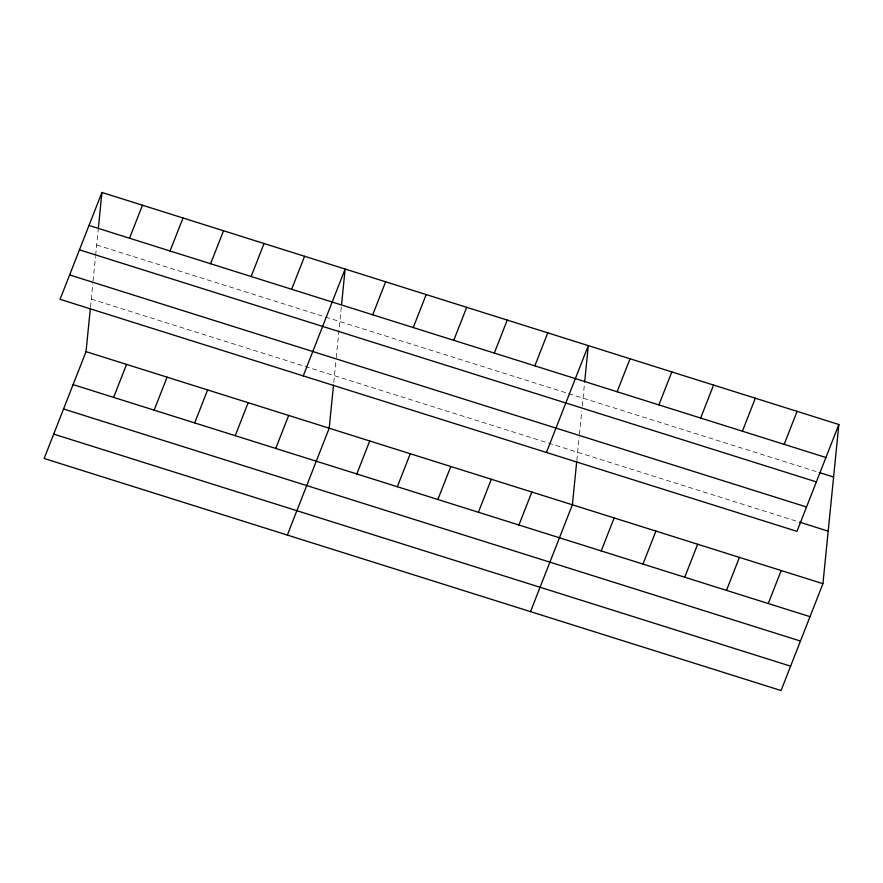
<?xml version="1.0" encoding="UTF-8"?>
<svg xmlns="http://www.w3.org/2000/svg" width="883" height="883" viewBox="0 0 883 883"><rect width="100%" height="100%" fill="white"/><g stroke="black" fill="none" stroke-linecap="round" stroke-linejoin="round"><path stroke-width="0.66" stroke-dasharray="4.42 3.31" d="M90.463 307.185L92.825 283.642M93.079 281.07L95.53 256.589M95.651 255.297L98.432 227.483M333.785 382.416L335.871 361.511M336.257 357.648L341.622 304.061M576.831 460.341L579.182 436.798M579.447 434.226L581.765 411.025M582.272 405.871L584.8 380.639M96.688 244.988L324.182 316.622M325.485 317.041L567.361 393.2M568.663 393.619L817.945 472.107M91.28 299.105L798.177 521.71"/><path stroke-width="1.32" d="M838.85 424.513L796.974 531.367L60.066 299.315L101.931 192.461L838.85 424.513L822.934 583.685L781.069 690.539L44.15 458.487L86.026 351.633L90.331 308.531M98.432 227.483L101.931 192.461M333.509 385.109L329.204 428.211L287.328 535.065M341.622 304.061L345.121 269.039L303.244 375.893M576.698 461.688L572.383 504.789L530.517 611.643M584.8 380.639L588.299 345.617L546.422 452.471M129.536 238.222L142.461 205.231M170.066 250.982L183.002 217.991M113.62 397.394L126.556 364.392M210.596 263.741L223.531 230.75M154.15 410.154L167.086 377.162M251.125 276.511L264.061 243.509M194.69 422.913L207.615 389.922M291.655 289.271L304.591 256.28M235.22 435.683L248.145 402.681M275.75 448.443L288.675 415.451M372.714 314.801L385.65 281.798M413.244 327.56L426.18 294.569M356.809 473.972L369.734 440.97M453.774 340.319L466.71 307.328M397.339 486.732L410.264 453.741M494.303 353.09L507.239 320.087M437.869 499.491L450.794 466.5M534.844 365.849L547.769 332.858M478.398 512.25L491.323 479.259M518.928 525.021L531.853 492.03M617.129 391.765L630.054 358.763M601.213 550.926L614.149 517.935M658.884 404.911L671.82 371.92M642.979 564.082L655.903 531.091M700.649 418.056L713.574 385.065M684.733 577.228L697.658 544.237M742.404 431.213L755.329 398.211M726.488 590.385L739.424 557.383M784.159 444.359L797.095 411.368M768.254 603.53L781.179 570.539M89.006 225.452L825.925 457.504M819.247 472.526L833.596 477.041M79.459 249.834L816.367 481.886M69.614 274.944L806.532 506.997M799.479 522.118L828.188 531.158M86.026 351.633L822.934 583.685M73.09 384.624L810.009 616.676M63.543 408.995L800.462 641.047M53.697 434.116L790.616 666.168"/></g></svg>
